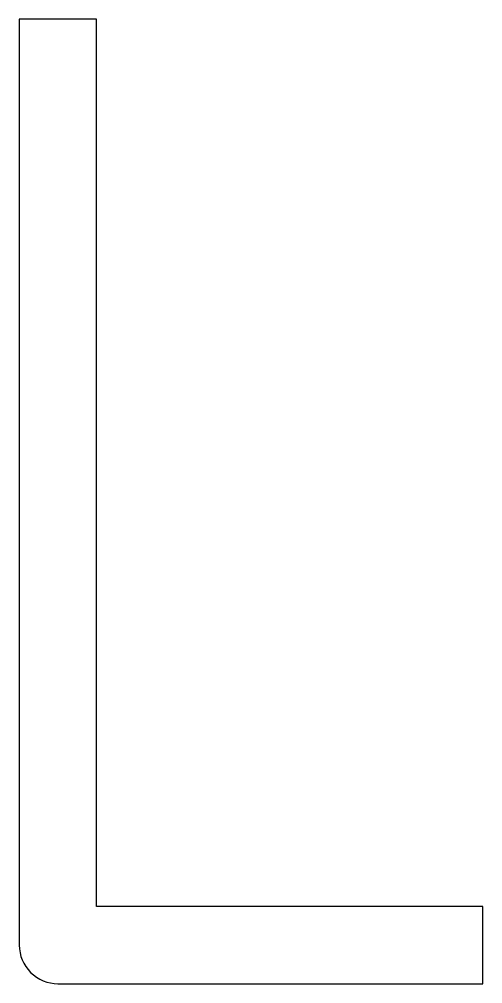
# Model space of a CAD drawing. Extents: x 374.4 to 386.4, y 202.3 to 227.3.
import ezdxf

# ---------------------------------------------------------------- set-up
doc = ezdxf.new("R2010")
doc.units = 0
doc.header["$LTSCALE"] = 15
doc.layers.get('0').update_dxf_attribs({"linetype": 'CONTINUOUS'})

msp = doc.modelspace()

# ---------------------------------------------------------------- linework, layer by layer
at = {"color": 0, "linetype": 'BYBLOCK', "ltscale": 0.05}
msp.add_lwpolyline([(375.404, 202.329), (386.404, 202.329), (386.404, 204.329), (376.404, 204.329), (376.404, 227.329), (374.404, 227.329), (374.404, 203.329, 0.414214)], format="xyb", close=True, dxfattribs=at)

doc.saveas('drawing.dxf')
